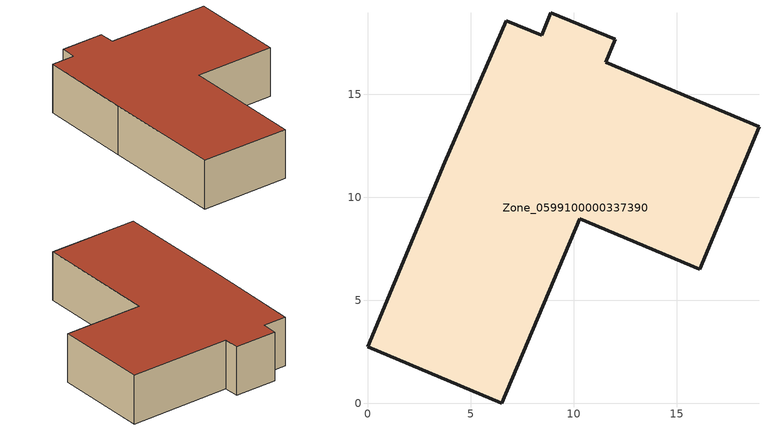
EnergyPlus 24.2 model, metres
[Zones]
Zone_0599100000337390
 floor ground (C_G): 10.29,8.96 6.52,0 0,2.74 3.75,11.71 6.74,18.56 8.44,17.85 8.9,18.96 12.01,17.66 11.55,16.54 18.99,13.42 16.11,6.51 z0
 wall outside (C_F): 11.55,16.54 12.01,17.66 8.9,18.96 8.44,17.85 6.74,18.56 3.75,11.71 0,2.74 6.52,0 10.29,8.96 16.11,6.51 18.99,13.42 11.55,16.54 z0:3.87
 roof outside (C_R): 16.11,6.51 18.99,13.42 11.55,16.54 12.01,17.66 8.9,18.96 8.44,17.85 6.74,18.56 3.75,11.71 0,2.74 6.52,0 10.29,8.96 z3.87
[BUILDING]
Pand.0599100000337390: North Axis=0; Terrain=City; Loads Convergence Tolerance Value=0.04; Temperature Convergence Tolerance Value=0.4; Solar Distribution=FullExterior; Maximum Number of Warmup Days=25; Minimum Number of Warmup Days=1
[Site:Location]
Rotterdam.The.Hague.AP_ZH_NLD Design_Conditions: Latitude=51.96; Longitude=4.45; Time Zone=1; Elevation=-4.5
[SITE:GROUNDTEMPERATURE:BUILDINGSURFACE]
18, 18, 18, 18, 18, 18, 18, 18, 18, 18, 18, 18
[MATERIAL] Thermal Absorptance=0.9; Solar Absorptance=0.7; Visible Absorptance=0.7
Name | Roughness | Thickness | Conductivity | Density | Specific Heat
G.TI.1975-1991 | MediumSmooth | 0.15 | 0.288461 | 540 | 1210
F.TI.1975-1991 | Rough | 0.3 | 0.230769 | 1920 | 840
R.TI.1975-1991 | MediumRough | 0.2 | 0.153846 | 1500 | 1000
[CONSTRUCTION]
C_G: G.TI.1975-1991
C_F: F.TI.1975-1991
C_R: R.TI.1975-1991
[ZONE]
Zone_0599100000337390: Type=1; Multiplier=1; Ceiling Height=Autocalculate; Volume=Autocalculate; Floor Area=autocalculate; Part of Total Floor Area=Yes
[ZONEINFILTRATION:DESIGNFLOWRATE]
Infil_Zone_0599100000337390: Zone or ZoneList or Space or SpaceList=Zone_0599100000337390; Schedule=AlwaysOn; Design Flow Rate Calculation Method=Flow/Area; Flow Rate per Floor Area=0.003; Constant Term Coefficient=1; Temperature Term Coefficient=0; Velocity Term Coefficient=0; Velocity Squared Term Coefficient=0
[HVACTEMPLATE:ZONE:IDEALLOADSAIRSYSTEM]
Zone_0599100000337390: Maximum Heating Supply Air Temperature=50; Minimum Cooling Supply Air Temperature=13; Maximum Heating Supply Air Humidity Ratio=0.0156; Minimum Cooling Supply Air Humidity Ratio=0.0077; Heating Limit=NoLimit; Cooling Limit=NoLimit; Dehumidification Control Type=ConstantSensibleHeatRatio; Cooling Sensible Heat Ratio=0.7; Dehumidification Setpoint=60; Humidification Control Type=None; Humidification Setpoint=30; Outdoor Air Method=None; Outdoor Air Flow Rate per Person=0.00944; Outdoor Air Flow Rate per Zone Floor Area=0; Outdoor Air Flow Rate per Zone=0; Demand Controlled Ventilation Type=None; Outdoor Air Economizer Type=NoEconomizer; Heat Recovery Type=None; Sensible Heat Recovery Effectiveness=0.7; Latent Heat Recovery Effectiveness=0.65
[ZONECONTROL:THERMOSTAT]
ThermostatControl_Zone_0599100000337390: Zone or ZoneList=Zone_0599100000337390; Control Type Schedule=DualSetpointControlType; Control 1=Thermostat_Zone_0599100000337390; Temperature Difference Between Cutout And Setpoint=0
[THERMOSTATSETPOINT:DUALSETPOINT]
Thermostat_Zone_0599100000337390: Heating Setpoint Temperature Schedule=HeatingSetpoint_Zone_0599100000337390; Cooling Setpoint Temperature Schedule=CoolingSetpoint_Zone_0599100000337390
[SCHEDULE:COMPACT]
HeatingSetpoint_Zone_0599100000337390: Through: 12/31, For: AllDays, Until: 24:00, 21
CoolingSetpoint_Zone_0599100000337390: Through: 12/31, For: AllDays, Until: 24:00, 24
DualSetpointControlType: Through: 12/31, For: AllDays, Until: 24:00, 4
AlwaysOn: Through: 12/31, For: AllDays, Until: 24:00, 1
